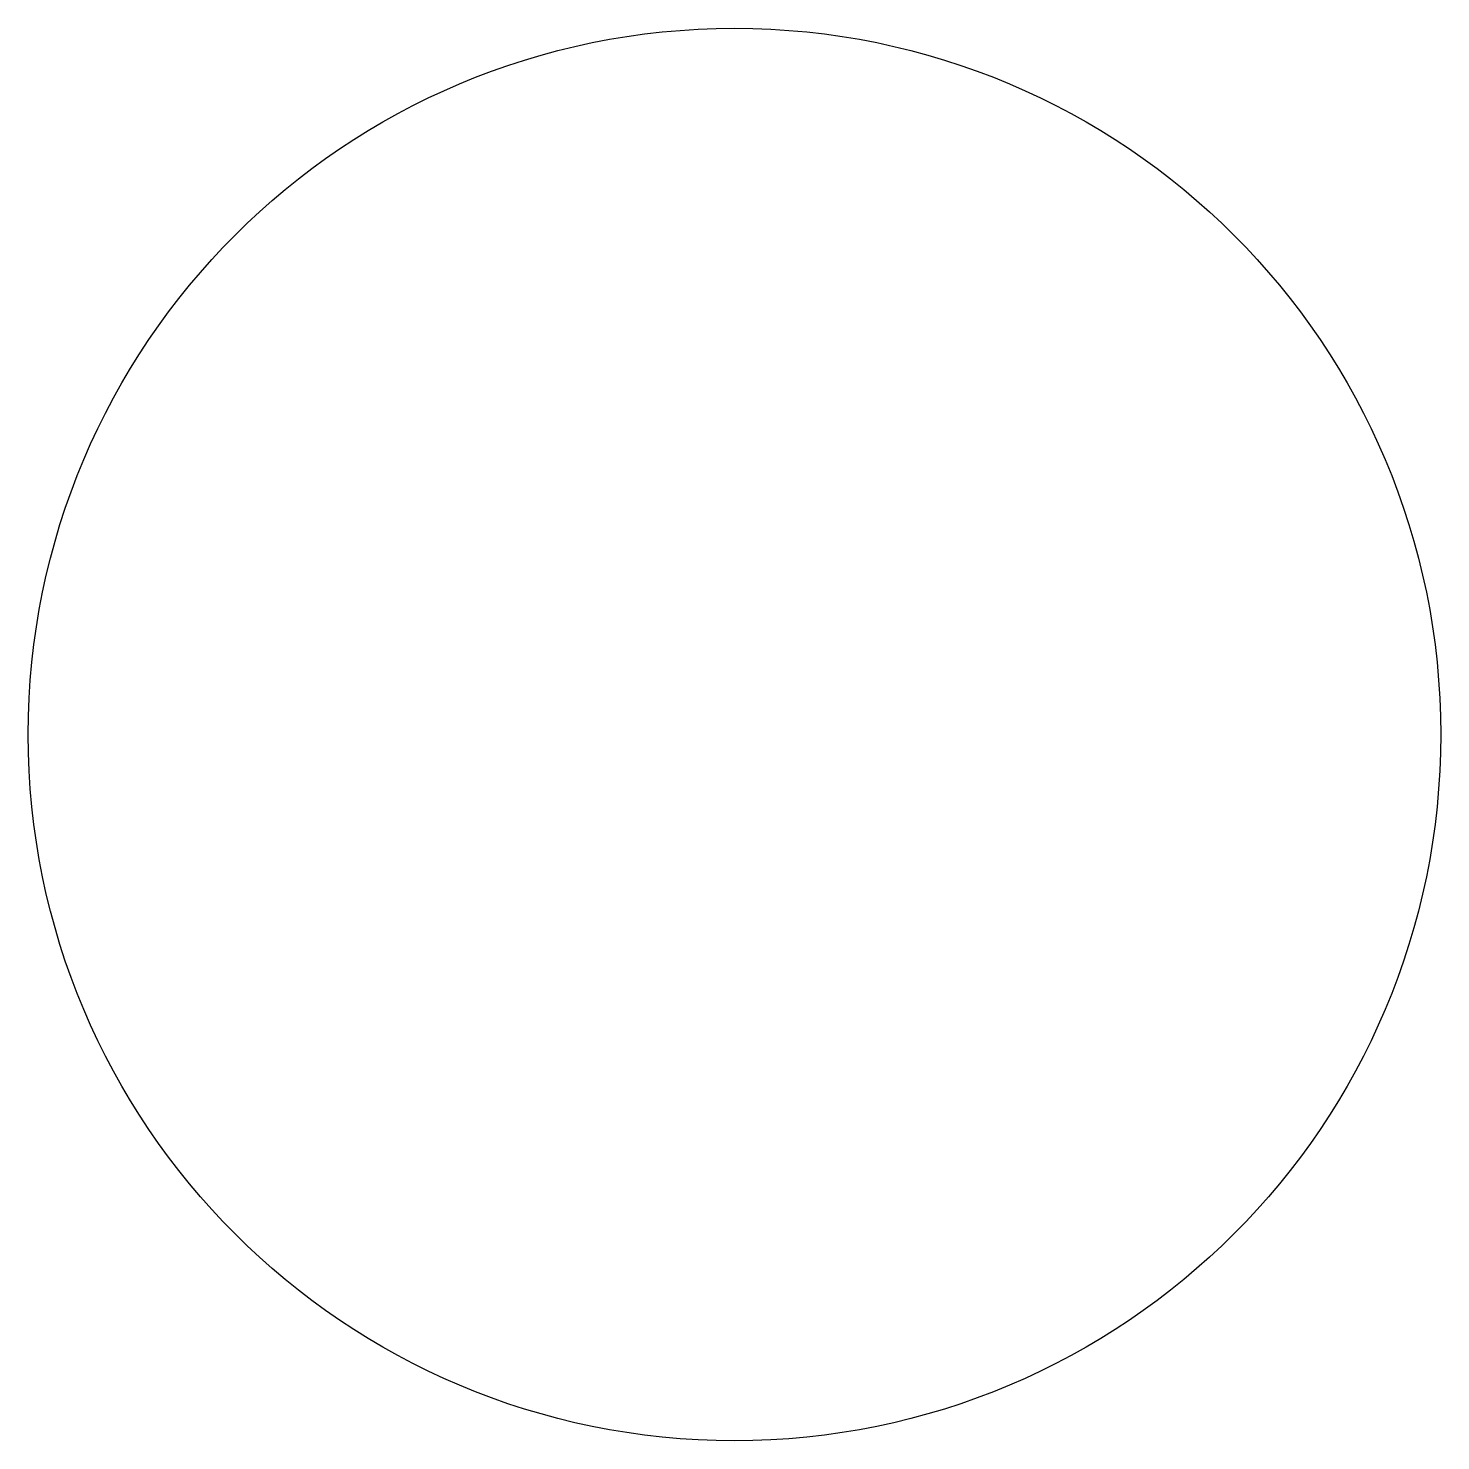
# Model space of a CAD drawing. Header units: inches. Extents: x 4.23 to 6.23, y 1.13 to 3.13.
import ezdxf

# ---------------------------------------------------------------- set-up
doc = ezdxf.new("R2010")
doc.units = ezdxf.units.IN
doc.header["$MEASUREMENT"] = 0
doc.layers.add('Default', color=18, linetype='Continuous', true_color=0x000000)

msp = doc.modelspace()

# ---------------------------------------------------------------- linework, layer by layer
at = {"layer": 'Default'}
msp.add_circle((5.2263, 2.1347), 1, dxfattribs=at)

doc.saveas('drawing.dxf')
